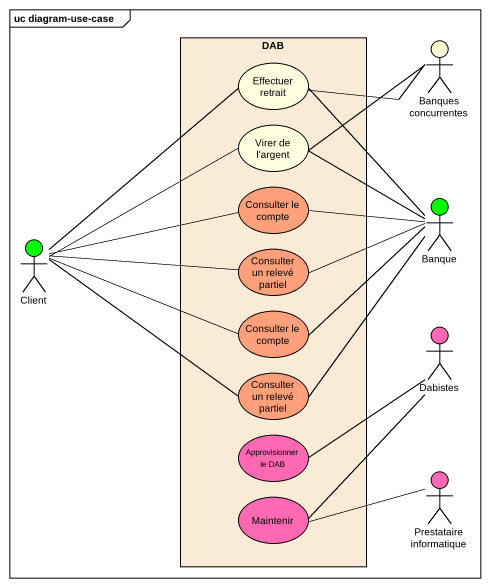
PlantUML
@startuml
mainframe uc diagram-use-case
rectangle DAB #FAEBD7 {
  usecase "Effectuer retrait" as Effectuer_retrait #FFFFE0
  usecase "Virer de l'argent" as Virer_de_l_argent #FFFFE0
  usecase "Consulter le compte" as Consulter_le_compte #FFA07A
  usecase "Consulter un relevé partiel" as Consulter_un_relevé_partiel #FFA07A
  usecase "Consulter le compte" as Consulter_le_compte_2 #FFA07A
  usecase "Consulter un relevé partiel" as Consulter_un_relevé_partiel_2 #FFA07A
  usecase "Approvisionner le DAB" as Approvisionner_le_DAB #FF69B4
  usecase Maintenir #FF69B4
}
actor "Banques concurrentes" as Banques_concurrentes #FAFAD2
actor Banque #00FF00
actor Client #00FF00
actor Dabistes #FF69B4
actor "Prestataire informatique" as Prestataire_informatique #FF69B4
Effectuer_retrait -right- Banques_concurrentes
Effectuer_retrait -- Banque
Virer_de_l_argent -right- Banques_concurrentes
Virer_de_l_argent -right- Banque
Consulter_le_compte -right- Banque
Client -up- Effectuer_retrait
Client -right- Virer_de_l_argent
Client -right- Consulter_le_compte
Client -right- Consulter_un_relevé_partiel
Client -right- Consulter_le_compte_2
Client -right- Consulter_un_relevé_partiel_2
Consulter_un_relevé_partiel -right- Banque
Consulter_le_compte_2 -right- Banque
Dabistes -left- Approvisionner_le_DAB
Consulter_un_relevé_partiel_2 -up- Banque
Maintenir -up- Dabistes
Maintenir -right- Prestataire_informatique
@enduml
